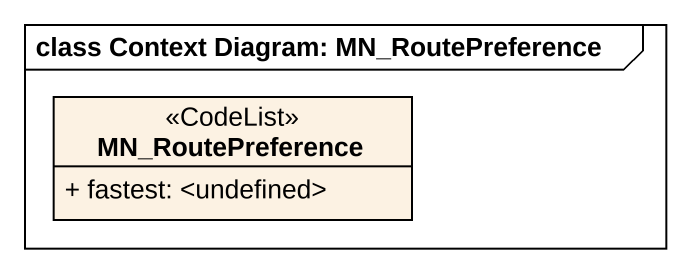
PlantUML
@startuml
mainframe class Context Diagram: MN_RoutePreference
hide circle
hide empty members
skinparam classAttributeIconSize 0
class MN_RoutePreference <<CodeList>> {
  + fastest: <undefined>
}
@enduml
